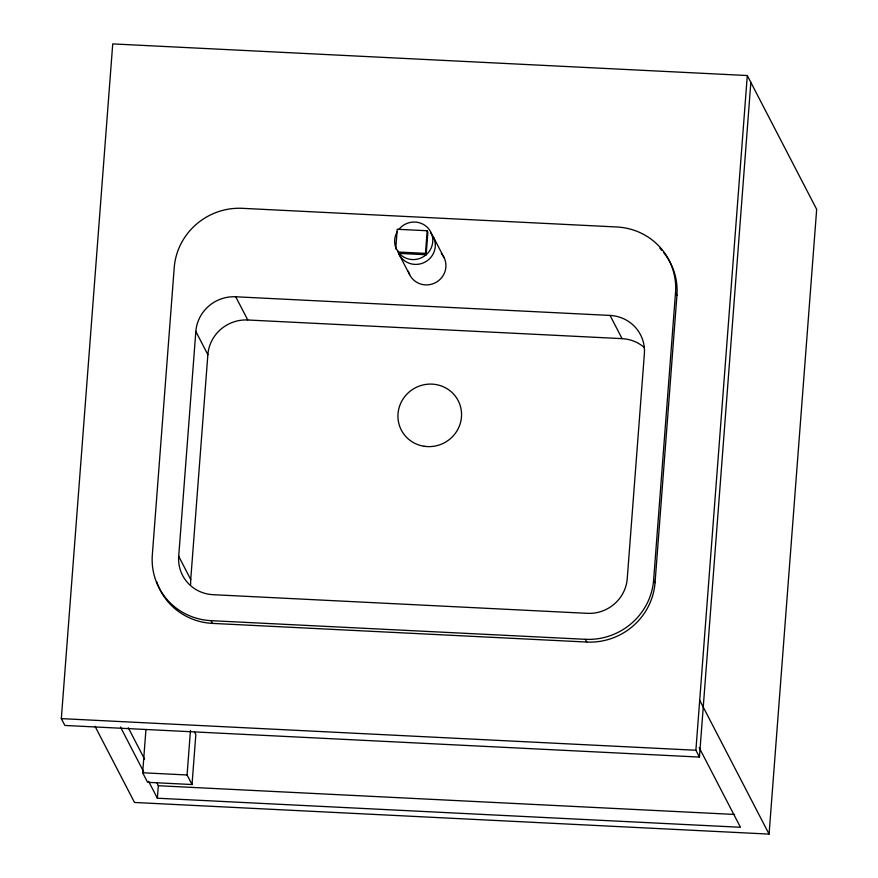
<?xml version="1.0" encoding="UTF-8"?>
<svg xmlns="http://www.w3.org/2000/svg" width="878" height="878" viewBox="0 0 878 878"><rect width="100%" height="100%" fill="white"/><g stroke="black" fill="none" stroke-linecap="round" stroke-linejoin="round"><path stroke-width="1.32" d="M750.844 82.356L699.437 757.077L64.862 725.447L61.328 718.621L112.735 43.9L747.299 75.53L816.672 209.359L769.073 834.1L134.51 802.47L95.011 726.271M194.598 732.164L195.838 734.557L192.03 784.537L147.603 782.32L142.653 772.761L145.946 729.541M699.151 747.584L740.461 827.274L157.371 798.212L158.325 785.722L157.074 783.308M178.706 556.301L195.838 331.456A37.447 36.349 -27.4 0 1 235.732 296.775L610.056 315.432A37.447 36.349 -27.4 0 1 644.375 353.812L627.243 578.657A37.447 36.349 -27.4 0 1 587.36 613.338L213.025 594.68A37.447 36.349 -27.4 0 1 178.706 556.301L190.735 579.513A37.447 36.349 -27.4 0 0 190.691 584.298M190.735 579.513L207.867 354.679L195.838 331.456M192.03 784.537L187.069 774.978L190.471 730.397M395.813 248.002L397.24 229.257L427.191 230.749L427.893 232.121L426.17 254.741L399.249 253.402L395.813 248.002L396.516 249.363A19.206 18.647 -27.4 0 1 397.284 231.671M426.17 254.741L425.468 253.38L427.191 230.749M655.043 582.707L653.627 579.974L675.522 292.659A64.061 62.184 -27.4 0 0 616.795 226.985L242.471 208.327A64.061 62.184 -27.4 0 0 174.217 267.669L152.322 554.984A64.061 62.184 -27.4 0 0 211.049 620.658L212.465 623.391L586.789 642.048A64.061 62.184 -27.4 0 0 655.043 582.707L676.938 295.392A64.061 62.184 -27.4 0 0 663.472 252.326M699.437 757.077L695.892 750.251L747.299 75.53M398.546 252.03L425.468 253.38M207.867 354.679A37.447 36.349 -27.4 0 1 247.761 319.987L622.085 338.645A37.447 36.349 -27.4 0 1 644.101 347.326M211.049 620.658L585.374 639.316A64.061 62.184 -27.4 0 0 653.627 579.974M61.328 718.621L695.892 750.251M142.653 772.761L187.069 774.978M158.325 785.722L734.568 814.444M675.522 292.659L676.938 295.392M610.056 315.432L622.085 338.645M699.7 700.271L769.073 834.1M433.425 237.104L444.048 257.594M399.029 254.203L409.642 274.693M585.374 639.316L586.789 642.048M235.732 296.775L247.761 319.987M128.287 727.763L144.563 759.152M120.451 726.973L143.608 771.652M148.612 781.31L157.371 798.212M659.85 248.276A64.061 62.184 -27.4 0 1 661.705 250.263M212.465 623.391A64.061 62.184 -27.4 0 1 156.745 581.873M441.316 253.555A19.206 18.647 -27.4 0 1 435.686 282.562A19.206 18.647 -27.4 0 1 408.358 271.258M430.703 233.076A19.206 18.647 -27.4 0 1 425.062 262.072A19.206 18.647 -27.4 0 1 397.745 250.779M398.678 229.619A19.206 18.647 -27.4 0 1 426.445 226.524A19.206 18.647 -27.4 0 1 427.092 253.885A19.206 18.647 -27.4 0 1 399.249 253.402M424.03 446.254A32.014 31.081 -27.4 0 0 459.71 404.132A32.014 31.081 -27.4 0 0 405.493 395.693A32.014 31.081 -27.4 0 0 424.03 446.254"/></g></svg>
